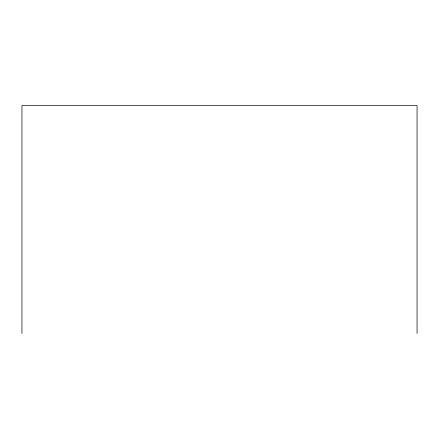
<?xml version="1.0" encoding="UTF-8"?>
<svg xmlns="http://www.w3.org/2000/svg" width="439" height="439" viewBox="0 0 439 439"><rect width="100%" height="100%" fill="white"/><g stroke="black" fill="none" stroke-linecap="round" stroke-linejoin="round"><path stroke-width="0.66" d="M417.05 333.519L417.05 105.481L21.95 105.481L21.95 333.519"/></g></svg>
